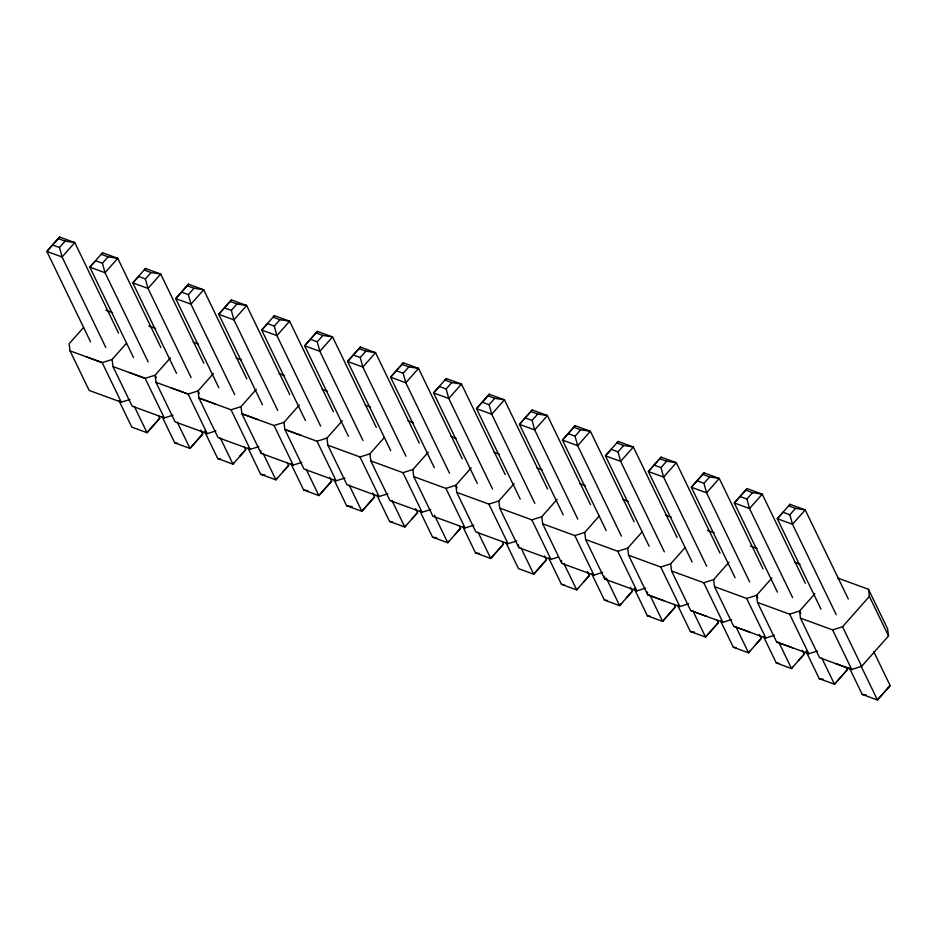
<?xml version="1.0" encoding="UTF-8"?>
<svg xmlns="http://www.w3.org/2000/svg" width="937" height="937" viewBox="0 0 937 937"><rect width="100%" height="100%" fill="white"/><g stroke="black" fill="none" stroke-linecap="round" stroke-linejoin="round"><path stroke-width="1.41" d="M90.584 341.888L46.85 251.421L59.57 237.038L74.796 242.601L118.53 333.08M148.14 361.869L105.038 272.714L117.757 258.331L102.531 252.756L101.313 254.337L108.083 256.82L117.757 258.331L160.859 347.486M191.113 377.599L148.011 288.432L160.719 274.049L145.493 268.474L144.286 270.067L151.044 272.538L160.719 274.049L203.821 363.205M218.848 387.742L175.746 298.587L188.466 284.204L203.692 289.767L246.794 378.935M262.454 404.784L218.719 314.305L231.427 299.922L246.654 305.497L289.756 394.653M320.641 426.077L276.907 335.598L289.615 321.215L274.4 315.64L273.182 317.233L279.952 319.704L289.615 321.215L333.361 411.683M348.377 436.22L304.642 345.753L317.362 331.37L332.588 336.933L376.323 427.413M234.156 462.55L232.938 464.131L217.724 458.556L204.407 431.032M390.717 450.638L347.615 361.471L360.323 347.088L375.55 352.663L419.284 443.131M277.129 478.268L275.911 479.849L260.685 474.286L248.012 448.062M434.311 467.668L390.577 377.201L403.297 362.806L418.523 368.382L462.257 458.849M492.511 488.962L448.764 398.494L461.484 384.1L446.258 378.536L445.04 380.117L451.81 382.601L461.484 384.1L505.219 474.579M520.246 499.116L476.511 408.637L489.231 394.254L504.446 399.83L547.548 488.985M406.026 525.434L404.807 527.016L389.581 521.452L376.908 495.228M563.207 514.835L519.473 424.367L532.193 409.984L547.419 415.548L590.521 504.715M448.987 541.153L447.769 542.746L432.554 537.17L419.87 510.946M606.18 530.553L562.446 440.085L575.154 425.703L590.38 431.266L634.115 521.745M664.368 551.846L620.634 461.379L633.353 446.996L618.127 441.421L616.909 443.014L623.679 445.485L633.353 446.996L677.088 537.463M692.115 562.001L648.381 471.534L661.089 457.151L676.315 462.714L720.049 553.193M577.883 588.319L576.677 589.912L561.45 584.337L548.766 558.112M735.077 577.719L691.342 487.252L704.062 472.869L719.276 478.444L763.023 568.911M620.856 604.049L619.638 605.63L604.412 600.067L591.739 573.842M777.405 592.137L734.303 502.97L747.023 488.587L762.249 494.162L805.351 583.318M836.237 614.742L792.503 524.263L805.211 509.88L789.985 504.317L788.778 505.898L795.536 508.369L805.211 509.88L848.313 599.048M749.752 651.215L748.534 652.796L733.308 647.233L720.635 621.008M792.714 666.933L791.507 668.526L776.281 662.951L763.596 636.727M59.57 237.038L46.85 251.421L62.076 256.984L105.811 347.463M59.464 247.485L65.121 241.102L74.796 242.601L62.076 256.984L59.464 247.485L52.695 245.014M102.531 252.756L89.811 267.139L133.546 357.618M102.426 263.215L95.668 260.732L89.811 267.139L105.038 272.714L102.426 263.215L108.083 256.82M83.534 327.493L69.151 343.762L70.041 350.86L89.167 390.436L121.306 402.196L129.997 399.455M145.493 268.474L132.785 282.869L176.519 373.336M145.399 278.933L138.629 276.462L132.785 282.869L148.011 288.432L145.399 278.933L151.044 272.538M70.041 350.86L102.18 362.619L112.112 359.492L126.495 343.223M188.466 284.204L175.746 298.587L190.972 304.162L234.707 394.629M188.36 294.651L194.018 288.268L203.692 289.767L190.972 304.162L188.36 294.651L181.602 292.18M170.417 357.864L155.085 375.21L145.153 378.337L113.002 366.578L112.112 359.492M231.427 299.922L218.719 314.305L233.934 319.88L277.68 410.347M231.334 310.381L236.979 303.986L246.654 305.497L233.934 319.88L231.334 310.381L224.564 307.898M158.458 415.677L159.723 418.3L147.015 432.683L131.789 427.12L119.104 400.895M213.39 373.582L198.047 390.928L188.114 394.067L155.975 382.308L155.085 375.21L156.315 377.763M274.4 315.64L261.681 330.035L305.415 420.502M274.295 326.099L267.525 323.628L261.681 330.035L276.907 335.598L274.295 326.099L279.952 319.704M200.787 430.095L202.697 434.03L189.977 448.413L174.75 442.838L162.078 416.614M199.276 393.481L198.047 390.928L198.937 398.026L231.076 409.785L241.008 406.658L256.351 389.3M317.362 331.37L304.642 345.753L319.868 351.328L362.97 440.484M317.256 341.818L322.914 335.434L332.588 336.933L319.868 351.328L317.256 341.818L310.498 339.346M244.393 447.125L245.658 449.748L232.938 464.131L220.265 437.907M241.008 406.658L241.91 413.756L274.049 425.503L283.981 422.376L299.313 405.03M360.323 347.088L347.615 361.471L362.842 367.046L405.944 456.202M360.23 357.547L365.875 351.152L375.55 352.663L362.842 367.046L360.23 357.547L353.46 355.064M287.354 462.843L288.619 465.466L275.911 479.849L263.227 453.637M283.981 422.376L284.871 429.474L317.011 441.233L326.943 438.094L342.286 420.748M403.297 362.806L390.577 377.201L405.803 382.764L449.537 473.244M403.191 373.266L408.848 366.871L418.523 368.382L405.803 382.764L403.191 373.266L396.421 370.794M329.683 477.261L331.593 481.196L318.873 495.579L303.647 490.004L290.974 463.78M326.943 438.094L327.833 445.192L359.984 456.951L369.916 453.824L384.287 437.556M446.258 378.536L433.55 392.919L477.284 483.387M446.164 388.984L439.394 386.512L433.55 392.919L448.764 398.494L446.164 388.984L451.81 382.601M372.657 492.979L374.554 496.915L361.846 511.297L346.62 505.734L333.935 479.51M369.916 453.824L370.806 460.922L402.945 472.67L412.877 469.542L428.221 452.196M489.231 394.254L476.511 408.637L491.738 414.213L534.84 503.368M489.126 404.714L494.783 398.319L504.446 399.83L491.738 414.213L489.126 404.714L482.356 402.231M415.618 508.697L417.527 512.633L404.807 527.016L392.135 500.803M471.182 467.914L455.839 485.272L445.907 488.4L413.767 476.64L412.877 469.542M532.193 409.984L519.473 424.367L534.699 429.931L577.801 519.098M532.087 420.432L537.744 414.037L547.419 415.548L534.699 429.931L532.087 420.432L525.329 417.961M459.224 525.739L460.489 528.363L447.769 542.746L434.463 515.209M457.08 487.826L455.839 485.272L456.741 492.358L488.88 504.118L498.812 500.99L514.144 483.633M575.154 425.703L562.446 440.085L577.672 445.661L621.407 536.128M575.06 436.162L580.706 429.767L590.38 431.266L577.672 445.661L575.06 436.162L568.29 433.679M502.185 541.457L503.45 544.081L490.742 558.464L475.516 552.9L462.843 526.676M498.812 500.99L499.702 508.088L531.841 519.848L541.773 516.709L557.117 499.362M618.127 441.421L605.407 455.804L649.142 546.283M618.022 451.88L611.252 449.397L605.407 455.804L620.634 461.379L618.022 451.88L623.679 445.485M544.514 555.875L546.423 559.799L533.703 574.194L518.477 568.618L505.804 542.394M541.773 516.709L542.664 523.806L574.814 535.566L584.747 532.439L599.118 516.17M661.089 457.151L648.381 471.534L663.595 477.097L706.697 566.264M660.995 467.598L666.64 461.203L676.315 462.714L663.595 477.097L660.995 467.598L654.225 465.127M587.487 571.593L589.385 575.529L576.677 589.912L563.992 563.687M584.747 532.439L585.637 539.525L617.776 551.284L627.708 548.157L642.091 531.888M704.062 472.869L691.342 487.252L706.568 492.827L749.67 581.982M703.956 483.328L709.614 476.933L719.276 478.444L706.568 492.827L703.956 483.328L697.187 480.845M630.449 587.312L632.358 591.247L619.638 605.63L606.321 578.094M627.708 548.157L628.598 555.254L660.737 567.014L670.669 563.875L685.052 547.606M747.023 488.587L734.303 502.97L749.53 508.545L792.632 597.701M746.918 499.046L752.575 492.651L762.249 494.162L749.53 508.545L746.918 499.046L740.16 496.575M674.054 604.353L675.319 606.965L662.6 621.36L647.385 615.785L634.068 588.249M670.669 563.875L671.571 570.973L703.71 582.732L713.643 579.605L728.974 562.247M789.985 504.317L777.277 518.7L821.011 609.167M789.891 514.764L783.121 512.293L777.277 518.7L792.503 524.263L789.891 514.764L795.536 508.369M717.016 620.071L718.281 622.695L705.573 637.078L690.346 631.503L677.674 605.279M771.947 577.965L756.604 595.323L746.672 598.45L714.533 586.691L713.643 579.605M759.345 634.478L761.254 638.413L748.534 652.796L735.861 626.572M814.909 593.695L799.577 611.041L789.645 614.18L757.494 602.421L756.604 595.323L757.834 597.876M802.318 650.208L804.215 654.131L791.507 668.526L778.823 642.302M800.807 613.594L799.577 611.041L800.467 618.139L832.606 629.898L842.539 626.771L869.384 596.4L868.494 589.303L837.69 578.035M845.912 667.238L847.189 669.861L834.469 684.244L819.243 678.669L805.937 651.133M800.467 618.139L819.594 657.715L851.733 669.475L861.665 666.336L888.51 635.965L887.62 628.879L868.494 589.303M873.671 651.496L890.15 685.579L877.43 699.962L862.204 694.399L849.531 668.175M159.723 418.3L147.015 432.683L134.331 406.459M202.697 434.03L189.977 448.413L177.304 422.189M239.813 456.155L245.658 449.748M282.775 471.873L288.619 465.466M331.593 481.196L318.873 495.579L306.2 469.355M374.554 496.915L361.846 511.297L349.161 485.073M411.671 519.039L417.527 512.633M454.644 534.769L460.489 528.363M503.45 544.081L490.742 558.464L478.057 532.239M546.423 559.799L533.703 574.194L521.031 547.969M583.54 581.936L589.385 575.529M626.502 597.654L632.358 591.247M675.319 606.965L662.6 621.36L649.927 595.136M718.281 622.695L705.573 637.078L692.888 610.854M755.398 644.82L761.254 638.413M798.371 660.538L804.215 654.131M847.189 669.861L834.469 684.244L821.796 658.02M890.15 685.579L877.43 699.962L860.951 665.879M113.002 366.578L132.14 406.154L164.28 417.914L172.97 415.173M155.975 382.308L175.102 421.873L207.241 433.632L215.932 430.891M215.006 403.906L198.937 398.026L218.063 437.602L250.214 449.362L258.905 446.621M257.98 419.624L241.91 413.756L261.036 453.321L293.176 465.08L301.866 462.339M300.941 435.354L284.871 429.474L303.998 469.039L336.137 480.798L344.828 478.057M327.833 445.192L346.971 484.769L379.11 496.528L387.801 493.787M370.806 460.922L389.933 500.487L422.072 512.246L430.762 509.505M413.767 476.64L432.894 516.205L465.045 527.964L473.735 525.235M456.741 492.358L475.867 531.935L508.006 543.694L516.697 540.954M499.702 508.088L518.829 547.653L550.968 559.412L558.417 557.07M542.664 523.806L561.802 563.383L593.941 575.131L602.632 572.402M585.637 539.525L604.763 579.101L636.902 590.86L645.593 588.12M628.598 555.254L647.725 594.819L679.875 606.579L688.566 603.838M671.571 570.973L690.698 610.549L722.837 622.297L731.528 619.568M714.533 586.691L733.659 626.267L765.798 638.027L774.489 635.286M757.494 602.421L776.632 641.986L808.772 653.745L817.462 651.004M174.75 442.838L177.515 443.271M217.724 458.556L220.488 458.989M260.685 474.286L264.831 474.93M303.647 490.004L307.793 490.648M346.62 505.734L352.148 506.589M389.581 521.452L392.345 521.886M432.554 537.17L436.689 537.815M475.516 552.9L479.662 553.544M561.45 584.337L564.215 584.77M604.412 600.067L607.176 600.488M647.385 615.785L650.137 616.218M690.346 631.503L694.493 632.147M733.308 647.233L736.072 647.654M776.281 662.951L779.045 663.384M819.243 678.669L823.389 679.325M862.204 694.399L866.35 695.043M58.352 238.619L65.121 241.102M187.248 285.785L194.018 288.268M230.209 301.515L236.979 303.986M316.144 332.951L322.914 335.434M359.117 348.681L365.875 351.152M402.078 364.399L408.848 366.871M488.013 395.847L494.783 398.319M530.974 411.566L537.744 414.037M573.948 427.284L580.706 429.767M659.871 458.732L666.64 461.203M702.844 474.45L709.614 476.933M745.805 490.18L752.575 492.651M105.928 310.264L112.627 312.712M148.889 325.982L155.589 328.442M193.198 342.204L198.55 344.16M236.159 357.922L241.523 359.878M279.132 373.64L284.485 375.608M322.094 389.37L327.458 391.326M365.067 405.089L370.42 407.045M408.028 420.807L413.381 422.774M450.99 436.537L456.354 438.493M493.963 452.255L499.316 454.211M536.924 467.973L542.289 469.941M579.898 483.703L585.25 485.659M622.859 499.421L628.212 501.377M665.82 515.139L671.185 517.107M707.458 530.377L714.146 532.825M750.42 546.095L757.119 548.543M794.728 562.305L800.081 564.273M86.11 356.739L102.18 362.619L121.306 402.196M129.083 372.457L145.153 378.337L164.28 417.914M172.045 388.187L188.114 394.067L207.241 433.632M835.663 663.583L851.733 669.475L832.606 629.898M663.806 600.699L647.725 594.819L647.373 591.985M690.698 610.549L706.767 616.417M733.659 626.267L749.729 632.147M776.632 641.986L792.702 647.865M869.384 596.4L888.51 635.965M842.539 626.771L861.665 666.336M789.645 614.18L808.772 653.745M746.672 598.45L765.798 638.027M703.71 582.732L722.837 622.297M660.737 567.014L679.875 606.579M617.776 551.284L636.902 590.86M574.814 535.566L593.941 575.131M531.841 519.848L550.968 559.412M488.88 504.118L508.006 543.694M445.907 488.4L465.045 527.964M402.945 472.67L422.072 512.246M359.984 456.951L379.11 496.528M317.011 441.233L336.137 480.798M274.049 425.503L293.176 465.08M231.076 409.785L250.214 449.362M604.412 576.267L604.763 579.101M561.439 560.537L561.802 563.383M518.477 544.819L518.829 547.653M260.673 450.486L261.036 453.321"/></g></svg>
